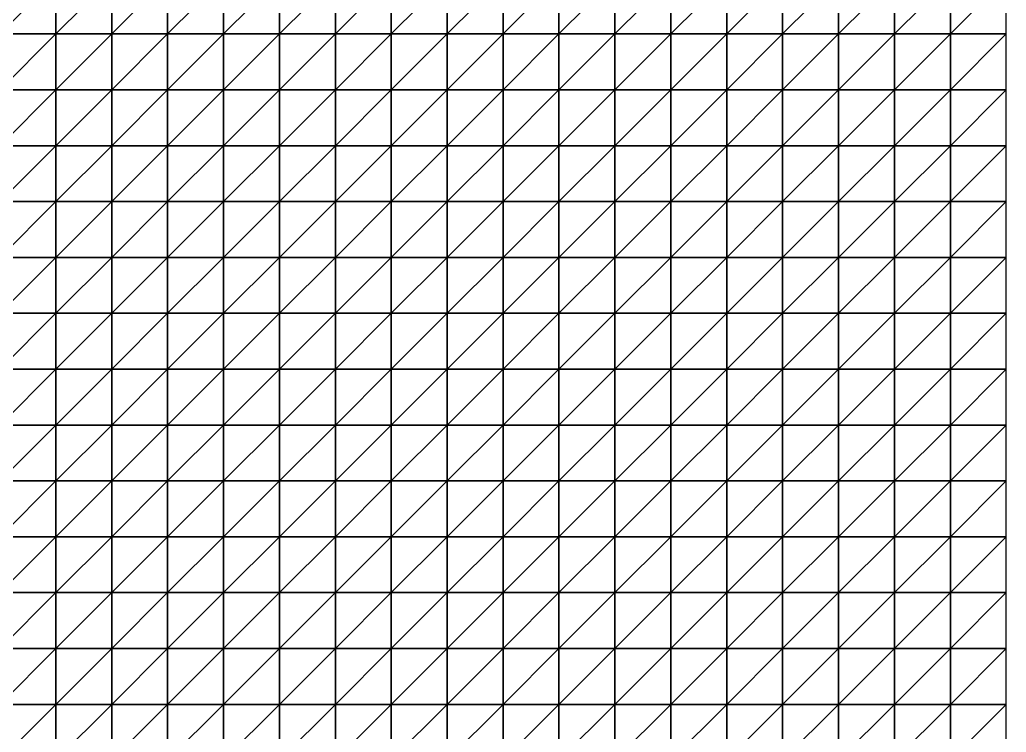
# Model space of a CAD drawing. Extents: x 504700 to 505400, y 9011750 to 9012250.
# Drawn here: x 505223.5 to 505400, y 9011995 to 9012122.6 of the extents above; entities that cross this region are included whole.
import ezdxf

# ---------------------------------------------------------------- set-up
doc = ezdxf.new("R2010")
doc.units = 0

msp = doc.modelspace()

# ---------------------------------------------------------------- linework, layer by layer
at = {"layer": 'TOPO_JULI'}
for points in [[(505220, 9012120, 337.77), (505230, 9012120, 338.42), (505230, 9012130, 338.05)], [(505220, 9012120, 337.77), (505230, 9012130, 338.05), (505220, 9012130, 337.4)], [(505230, 9012120, 338.42), (505240, 9012120, 339.12), (505240, 9012130, 338.75)], [(505230, 9012120, 338.42), (505240, 9012130, 338.75), (505230, 9012130, 338.05)], [(505240, 9012120, 339.12), (505250, 9012120, 339.85), (505250, 9012130, 339.48)], [(505240, 9012120, 339.12), (505250, 9012130, 339.48), (505240, 9012130, 338.75)], [(505250, 9012120, 339.85), (505260, 9012120, 340.58), (505260, 9012130, 340.21)], [(505250, 9012120, 339.85), (505260, 9012130, 340.21), (505250, 9012130, 339.48)], [(505260, 9012120, 340.58), (505270, 9012120, 341.29), (505270, 9012130, 340.91)], [(505260, 9012120, 340.58), (505270, 9012130, 340.91), (505260, 9012130, 340.21)], [(505270, 9012120, 341.29), (505280, 9012120, 341.93), (505280, 9012130, 341.56)], [(505270, 9012120, 341.29), (505280, 9012130, 341.56), (505270, 9012130, 340.91)], [(505280, 9012120, 341.93), (505290, 9012120, 342.52), (505290, 9012130, 342.15)], [(505280, 9012120, 341.93), (505290, 9012130, 342.15), (505280, 9012130, 341.56)], [(505290, 9012120, 342.52), (505300, 9012120, 343), (505300, 9012130, 342.63)], [(505290, 9012120, 342.52), (505300, 9012130, 342.63), (505290, 9012130, 342.15)], [(505300, 9012120, 343), (505310, 9012120, 343.38), (505310, 9012130, 343.02)], [(505300, 9012120, 343), (505310, 9012130, 343.02), (505300, 9012130, 342.63)], [(505310, 9012120, 343.38), (505320, 9012120, 343.63), (505320, 9012130, 343.28)], [(505310, 9012120, 343.38), (505320, 9012130, 343.28), (505310, 9012130, 343.02)], [(505320, 9012120, 343.63), (505330, 9012120, 343.77), (505330, 9012130, 343.42)], [(505320, 9012120, 343.63), (505330, 9012130, 343.42), (505320, 9012130, 343.28)], [(505330, 9012120, 343.77), (505340, 9012120, 343.78), (505340, 9012130, 343.43)], [(505330, 9012120, 343.77), (505340, 9012130, 343.43), (505330, 9012130, 343.42)], [(505340, 9012120, 343.78), (505350, 9012120, 343.69), (505350, 9012130, 343.35)], [(505340, 9012120, 343.78), (505350, 9012130, 343.35), (505340, 9012130, 343.43)], [(505350, 9012120, 343.69), (505360, 9012120, 343.48), (505360, 9012130, 343.15)], [(505350, 9012120, 343.69), (505360, 9012130, 343.15), (505350, 9012130, 343.35)], [(505360, 9012120, 343.48), (505370, 9012120, 343.21), (505370, 9012130, 342.89)], [(505360, 9012120, 343.48), (505370, 9012130, 342.89), (505360, 9012130, 343.15)], [(505370, 9012120, 343.21), (505380, 9012120, 342.88), (505380, 9012130, 342.56)], [(505370, 9012120, 343.21), (505380, 9012130, 342.56), (505370, 9012130, 342.89)], [(505380, 9012120, 342.88), (505390, 9012120, 342.52), (505390, 9012130, 342.21)], [(505380, 9012120, 342.88), (505390, 9012130, 342.21), (505380, 9012130, 342.56)], [(505390, 9012120, 342.52), (505400, 9012120, 342.15), (505400, 9012130, 341.86)], [(505390, 9012120, 342.52), (505400, 9012130, 341.86), (505390, 9012130, 342.21)], [(505220, 9012110, 338.12), (505230, 9012110, 338.78), (505230, 9012120, 338.42)], [(505220, 9012110, 338.12), (505230, 9012120, 338.42), (505220, 9012120, 337.77)], [(505230, 9012110, 338.78), (505240, 9012110, 339.48), (505240, 9012120, 339.12)], [(505230, 9012110, 338.78), (505240, 9012120, 339.12), (505230, 9012120, 338.42)], [(505240, 9012110, 339.48), (505250, 9012110, 340.21), (505250, 9012120, 339.85)], [(505240, 9012110, 339.48), (505250, 9012120, 339.85), (505240, 9012120, 339.12)], [(505250, 9012110, 340.21), (505260, 9012110, 340.94), (505260, 9012120, 340.58)], [(505250, 9012110, 340.21), (505260, 9012120, 340.58), (505250, 9012120, 339.85)], [(505260, 9012110, 340.94), (505270, 9012110, 341.64), (505270, 9012120, 341.29)], [(505260, 9012110, 340.94), (505270, 9012120, 341.29), (505260, 9012120, 340.58)], [(505270, 9012110, 341.64), (505280, 9012110, 342.29), (505280, 9012120, 341.93)], [(505270, 9012110, 341.64), (505280, 9012120, 341.93), (505270, 9012120, 341.29)], [(505280, 9012110, 342.29), (505290, 9012110, 342.87), (505290, 9012120, 342.52)], [(505280, 9012110, 342.29), (505290, 9012120, 342.52), (505280, 9012120, 341.93)], [(505290, 9012110, 342.87), (505300, 9012110, 343.35), (505300, 9012120, 343)], [(505290, 9012110, 342.87), (505300, 9012120, 343), (505290, 9012120, 342.52)], [(505300, 9012110, 343.35), (505310, 9012110, 343.73), (505310, 9012120, 343.38)], [(505300, 9012110, 343.35), (505310, 9012120, 343.38), (505300, 9012120, 343)], [(505310, 9012110, 343.73), (505320, 9012110, 343.97), (505320, 9012120, 343.63)], [(505310, 9012110, 343.73), (505320, 9012120, 343.63), (505310, 9012120, 343.38)], [(505320, 9012110, 343.97), (505330, 9012110, 344.11), (505330, 9012120, 343.77)], [(505320, 9012110, 343.97), (505330, 9012120, 343.77), (505320, 9012120, 343.63)], [(505330, 9012110, 344.11), (505340, 9012110, 344.11), (505340, 9012120, 343.78)], [(505330, 9012110, 344.11), (505340, 9012120, 343.78), (505330, 9012120, 343.77)], [(505340, 9012110, 344.11), (505350, 9012110, 344.01), (505350, 9012120, 343.69)], [(505340, 9012110, 344.11), (505350, 9012120, 343.69), (505340, 9012120, 343.78)], [(505350, 9012110, 344.01), (505360, 9012110, 343.8), (505360, 9012120, 343.48)], [(505350, 9012110, 344.01), (505360, 9012120, 343.48), (505350, 9012120, 343.69)], [(505360, 9012110, 343.8), (505370, 9012110, 343.52), (505370, 9012120, 343.21)], [(505360, 9012110, 343.8), (505370, 9012120, 343.21), (505360, 9012120, 343.48)], [(505370, 9012110, 343.52), (505380, 9012110, 343.18), (505380, 9012120, 342.88)], [(505370, 9012110, 343.52), (505380, 9012120, 342.88), (505370, 9012120, 343.21)], [(505380, 9012110, 343.18), (505390, 9012110, 342.81), (505390, 9012120, 342.52)], [(505380, 9012110, 343.18), (505390, 9012120, 342.52), (505380, 9012120, 342.88)], [(505390, 9012110, 342.81), (505400, 9012110, 342.44), (505400, 9012120, 342.15)], [(505390, 9012110, 342.81), (505400, 9012120, 342.15), (505390, 9012120, 342.52)], [(505220, 9012100, 338.46), (505230, 9012100, 339.12), (505230, 9012110, 338.78)], [(505220, 9012100, 338.46), (505230, 9012110, 338.78), (505220, 9012110, 338.12)], [(505230, 9012100, 339.12), (505240, 9012100, 339.83), (505240, 9012110, 339.48)], [(505230, 9012100, 339.12), (505240, 9012110, 339.48), (505230, 9012110, 338.78)], [(505240, 9012100, 339.83), (505250, 9012100, 340.55), (505250, 9012110, 340.21)], [(505240, 9012100, 339.83), (505250, 9012110, 340.21), (505240, 9012110, 339.48)], [(505250, 9012100, 340.55), (505260, 9012100, 341.28), (505260, 9012110, 340.94)], [(505250, 9012100, 340.55), (505260, 9012110, 340.94), (505250, 9012110, 340.21)], [(505260, 9012100, 341.28), (505270, 9012100, 341.99), (505270, 9012110, 341.64)], [(505260, 9012100, 341.28), (505270, 9012110, 341.64), (505260, 9012110, 340.94)], [(505270, 9012100, 341.99), (505280, 9012100, 342.63), (505280, 9012110, 342.29)], [(505270, 9012100, 341.99), (505280, 9012110, 342.29), (505270, 9012110, 341.64)], [(505280, 9012100, 342.63), (505290, 9012100, 343.22), (505290, 9012110, 342.87)], [(505280, 9012100, 342.63), (505290, 9012110, 342.87), (505280, 9012110, 342.29)], [(505290, 9012100, 343.22), (505300, 9012100, 343.69), (505300, 9012110, 343.35)], [(505290, 9012100, 343.22), (505300, 9012110, 343.35), (505290, 9012110, 342.87)], [(505300, 9012100, 343.69), (505310, 9012100, 344.07), (505310, 9012110, 343.73)], [(505300, 9012100, 343.69), (505310, 9012110, 343.73), (505300, 9012110, 343.35)], [(505310, 9012100, 344.07), (505320, 9012100, 344.3), (505320, 9012110, 343.97)], [(505310, 9012100, 344.07), (505320, 9012110, 343.97), (505310, 9012110, 343.73)], [(505320, 9012100, 344.3), (505330, 9012100, 344.44), (505330, 9012110, 344.11)], [(505320, 9012100, 344.3), (505330, 9012110, 344.11), (505320, 9012110, 343.97)], [(505330, 9012100, 344.44), (505340, 9012100, 344.43), (505340, 9012110, 344.11)], [(505330, 9012100, 344.44), (505340, 9012110, 344.11), (505330, 9012110, 344.11)], [(505340, 9012100, 344.43), (505350, 9012100, 344.33), (505350, 9012110, 344.01)], [(505340, 9012100, 344.43), (505350, 9012110, 344.01), (505340, 9012110, 344.11)], [(505350, 9012100, 344.33), (505360, 9012100, 344.11), (505360, 9012110, 343.8)], [(505350, 9012100, 344.33), (505360, 9012110, 343.8), (505350, 9012110, 344.01)], [(505360, 9012100, 344.11), (505370, 9012100, 343.83), (505370, 9012110, 343.52)], [(505360, 9012100, 344.11), (505370, 9012110, 343.52), (505360, 9012110, 343.8)], [(505370, 9012100, 343.83), (505380, 9012100, 343.47), (505380, 9012110, 343.18)], [(505370, 9012100, 343.83), (505380, 9012110, 343.18), (505370, 9012110, 343.52)], [(505380, 9012100, 343.47), (505390, 9012100, 343.1), (505390, 9012110, 342.81)], [(505380, 9012100, 343.47), (505390, 9012110, 342.81), (505380, 9012110, 343.18)], [(505390, 9012100, 343.1), (505400, 9012100, 342.72), (505400, 9012110, 342.44)], [(505390, 9012100, 343.1), (505400, 9012110, 342.44), (505390, 9012110, 342.81)], [(505220, 9012090, 338.79), (505230, 9012090, 339.45), (505230, 9012100, 339.12)], [(505220, 9012090, 338.79), (505230, 9012100, 339.12), (505220, 9012100, 338.46)], [(505230, 9012090, 339.45), (505240, 9012090, 340.16), (505240, 9012100, 339.83)], [(505230, 9012090, 339.45), (505240, 9012100, 339.83), (505230, 9012100, 339.12)], [(505240, 9012090, 340.16), (505250, 9012090, 340.89), (505250, 9012100, 340.55)], [(505240, 9012090, 340.16), (505250, 9012100, 340.55), (505240, 9012100, 339.83)], [(505250, 9012090, 340.89), (505260, 9012090, 341.61), (505260, 9012100, 341.28)], [(505250, 9012090, 340.89), (505260, 9012100, 341.28), (505250, 9012100, 340.55)], [(505260, 9012090, 341.61), (505270, 9012090, 342.32), (505270, 9012100, 341.99)], [(505260, 9012090, 341.61), (505270, 9012100, 341.99), (505260, 9012100, 341.28)], [(505270, 9012090, 342.32), (505280, 9012090, 342.96), (505280, 9012100, 342.63)], [(505270, 9012090, 342.32), (505280, 9012100, 342.63), (505270, 9012100, 341.99)], [(505280, 9012090, 342.96), (505290, 9012090, 343.54), (505290, 9012100, 343.22)], [(505280, 9012090, 342.96), (505290, 9012100, 343.22), (505280, 9012100, 342.63)], [(505290, 9012090, 343.54), (505300, 9012090, 344.01), (505300, 9012100, 343.69)], [(505290, 9012090, 343.54), (505300, 9012100, 343.69), (505290, 9012100, 343.22)], [(505300, 9012090, 344.01), (505310, 9012090, 344.39), (505310, 9012100, 344.07)], [(505300, 9012090, 344.01), (505310, 9012100, 344.07), (505300, 9012100, 343.69)], [(505310, 9012090, 344.39), (505320, 9012090, 344.62), (505320, 9012100, 344.3)], [(505310, 9012090, 344.39), (505320, 9012100, 344.3), (505310, 9012100, 344.07)], [(505320, 9012090, 344.62), (505330, 9012090, 344.75), (505330, 9012100, 344.44)], [(505320, 9012090, 344.62), (505330, 9012100, 344.44), (505320, 9012100, 344.3)], [(505330, 9012090, 344.75), (505340, 9012090, 344.74), (505340, 9012100, 344.43)], [(505330, 9012090, 344.75), (505340, 9012100, 344.43), (505330, 9012100, 344.44)], [(505340, 9012090, 344.74), (505350, 9012090, 344.63), (505350, 9012100, 344.33)], [(505340, 9012090, 344.74), (505350, 9012100, 344.33), (505340, 9012100, 344.43)], [(505350, 9012090, 344.63), (505360, 9012090, 344.41), (505360, 9012100, 344.11)], [(505350, 9012090, 344.63), (505360, 9012100, 344.11), (505350, 9012100, 344.33)], [(505360, 9012090, 344.41), (505370, 9012090, 344.12), (505370, 9012100, 343.83)], [(505360, 9012090, 344.41), (505370, 9012100, 343.83), (505360, 9012100, 344.11)], [(505370, 9012090, 344.12), (505380, 9012090, 343.76), (505380, 9012100, 343.47)], [(505370, 9012090, 344.12), (505380, 9012100, 343.47), (505370, 9012100, 343.83)], [(505380, 9012090, 343.76), (505390, 9012090, 343.38), (505390, 9012100, 343.1)], [(505380, 9012090, 343.76), (505390, 9012100, 343.1), (505380, 9012100, 343.47)], [(505390, 9012090, 343.38), (505400, 9012090, 342.99), (505400, 9012100, 342.72)], [(505390, 9012090, 343.38), (505400, 9012100, 342.72), (505390, 9012100, 343.1)], [(505220, 9012080, 339.11), (505230, 9012080, 339.76), (505230, 9012090, 339.45)], [(505220, 9012080, 339.11), (505230, 9012090, 339.45), (505220, 9012090, 338.79)], [(505230, 9012080, 339.76), (505240, 9012080, 340.47), (505240, 9012090, 340.16)], [(505230, 9012080, 339.76), (505240, 9012090, 340.16), (505230, 9012090, 339.45)], [(505240, 9012080, 340.47), (505250, 9012080, 341.2), (505250, 9012090, 340.89)], [(505240, 9012080, 340.47), (505250, 9012090, 340.89), (505240, 9012090, 340.16)], [(505250, 9012080, 341.2), (505260, 9012080, 341.93), (505260, 9012090, 341.61)], [(505250, 9012080, 341.2), (505260, 9012090, 341.61), (505250, 9012090, 340.89)], [(505260, 9012080, 341.93), (505270, 9012080, 342.63), (505270, 9012090, 342.32)], [(505260, 9012080, 341.93), (505270, 9012090, 342.32), (505260, 9012090, 341.61)], [(505270, 9012080, 342.63), (505280, 9012080, 343.28), (505280, 9012090, 342.96)], [(505270, 9012080, 342.63), (505280, 9012090, 342.96), (505270, 9012090, 342.32)], [(505280, 9012080, 343.28), (505290, 9012080, 343.86), (505290, 9012090, 343.54)], [(505280, 9012080, 343.28), (505290, 9012090, 343.54), (505280, 9012090, 342.96)], [(505290, 9012080, 343.86), (505300, 9012080, 344.32), (505300, 9012090, 344.01)], [(505290, 9012080, 343.86), (505300, 9012090, 344.01), (505290, 9012090, 343.54)], [(505300, 9012080, 344.32), (505310, 9012080, 344.69), (505310, 9012090, 344.39)], [(505300, 9012080, 344.32), (505310, 9012090, 344.39), (505300, 9012090, 344.01)], [(505310, 9012080, 344.69), (505320, 9012080, 344.93), (505320, 9012090, 344.62)], [(505310, 9012080, 344.69), (505320, 9012090, 344.62), (505310, 9012090, 344.39)], [(505320, 9012080, 344.93), (505330, 9012080, 345.05), (505330, 9012090, 344.75)], [(505320, 9012080, 344.93), (505330, 9012090, 344.75), (505320, 9012090, 344.62)], [(505330, 9012080, 345.05), (505340, 9012080, 345.04), (505340, 9012090, 344.74)], [(505330, 9012080, 345.05), (505340, 9012090, 344.74), (505330, 9012090, 344.75)], [(505340, 9012080, 345.04), (505350, 9012080, 344.92), (505350, 9012090, 344.63)], [(505340, 9012080, 345.04), (505350, 9012090, 344.63), (505340, 9012090, 344.74)], [(505350, 9012080, 344.92), (505360, 9012080, 344.69), (505360, 9012090, 344.41)], [(505350, 9012080, 344.92), (505360, 9012090, 344.41), (505350, 9012090, 344.63)], [(505360, 9012080, 344.69), (505370, 9012080, 344.4), (505370, 9012090, 344.12)], [(505360, 9012080, 344.69), (505370, 9012090, 344.12), (505360, 9012090, 344.41)], [(505370, 9012080, 344.4), (505380, 9012080, 344.04), (505380, 9012090, 343.76)], [(505370, 9012080, 344.4), (505380, 9012090, 343.76), (505370, 9012090, 344.12)], [(505380, 9012080, 344.04), (505390, 9012080, 343.65), (505390, 9012090, 343.38)], [(505380, 9012080, 344.04), (505390, 9012090, 343.38), (505380, 9012090, 343.76)], [(505390, 9012080, 343.65), (505400, 9012080, 343.25), (505400, 9012090, 342.99)], [(505390, 9012080, 343.65), (505400, 9012090, 342.99), (505390, 9012090, 343.38)], [(505220, 9012070, 339.41), (505230, 9012070, 340.07), (505230, 9012080, 339.76)], [(505220, 9012070, 339.41), (505230, 9012080, 339.76), (505220, 9012080, 339.11)], [(505230, 9012070, 340.07), (505240, 9012070, 340.78), (505240, 9012080, 340.47)], [(505230, 9012070, 340.07), (505240, 9012080, 340.47), (505230, 9012080, 339.76)], [(505240, 9012070, 340.78), (505250, 9012070, 341.5), (505250, 9012080, 341.2)], [(505240, 9012070, 340.78), (505250, 9012080, 341.2), (505240, 9012080, 340.47)], [(505250, 9012070, 341.5), (505260, 9012070, 342.23), (505260, 9012080, 341.93)], [(505250, 9012070, 341.5), (505260, 9012080, 341.93), (505250, 9012080, 341.2)], [(505260, 9012070, 342.23), (505270, 9012070, 342.93), (505270, 9012080, 342.63)], [(505260, 9012070, 342.23), (505270, 9012080, 342.63), (505260, 9012080, 341.93)], [(505270, 9012070, 342.93), (505280, 9012070, 343.58), (505280, 9012080, 343.28)], [(505270, 9012070, 342.93), (505280, 9012080, 343.28), (505270, 9012080, 342.63)], [(505280, 9012070, 343.58), (505290, 9012070, 344.15), (505290, 9012080, 343.86)], [(505280, 9012070, 343.58), (505290, 9012080, 343.86), (505280, 9012080, 343.28)], [(505290, 9012070, 344.15), (505300, 9012070, 344.62), (505300, 9012080, 344.32)], [(505290, 9012070, 344.15), (505300, 9012080, 344.32), (505290, 9012080, 343.86)], [(505300, 9012070, 344.62), (505310, 9012070, 344.99), (505310, 9012080, 344.69)], [(505300, 9012070, 344.62), (505310, 9012080, 344.69), (505300, 9012080, 344.32)], [(505310, 9012070, 344.99), (505320, 9012070, 345.22), (505320, 9012080, 344.93)], [(505310, 9012070, 344.99), (505320, 9012080, 344.93), (505310, 9012080, 344.69)], [(505320, 9012070, 345.22), (505330, 9012070, 345.34), (505330, 9012080, 345.05)], [(505320, 9012070, 345.22), (505330, 9012080, 345.05), (505320, 9012080, 344.93)], [(505330, 9012070, 345.34), (505340, 9012070, 345.32), (505340, 9012080, 345.04)], [(505330, 9012070, 345.34), (505340, 9012080, 345.04), (505330, 9012080, 345.05)], [(505340, 9012070, 345.32), (505350, 9012070, 345.2), (505350, 9012080, 344.92)], [(505340, 9012070, 345.32), (505350, 9012080, 344.92), (505340, 9012080, 345.04)], [(505350, 9012070, 345.2), (505360, 9012070, 344.97), (505360, 9012080, 344.69)], [(505350, 9012070, 345.2), (505360, 9012080, 344.69), (505350, 9012080, 344.92)], [(505360, 9012070, 344.97), (505370, 9012070, 344.67), (505370, 9012080, 344.4)], [(505360, 9012070, 344.97), (505370, 9012080, 344.4), (505360, 9012080, 344.69)], [(505370, 9012070, 344.67), (505380, 9012070, 344.3), (505380, 9012080, 344.04)], [(505370, 9012070, 344.67), (505380, 9012080, 344.04), (505370, 9012080, 344.4)], [(505380, 9012070, 344.3), (505390, 9012070, 343.91), (505390, 9012080, 343.65)], [(505380, 9012070, 344.3), (505390, 9012080, 343.65), (505380, 9012080, 344.04)], [(505390, 9012070, 343.91), (505400, 9012070, 343.5), (505400, 9012080, 343.25)], [(505390, 9012070, 343.91), (505400, 9012080, 343.25), (505390, 9012080, 343.65)], [(505220, 9012060, 339.69), (505230, 9012060, 340.35), (505230, 9012070, 340.07)], [(505220, 9012060, 339.69), (505230, 9012070, 340.07), (505220, 9012070, 339.41)], [(505230, 9012060, 340.35), (505240, 9012060, 341.06), (505240, 9012070, 340.78)], [(505230, 9012060, 340.35), (505240, 9012070, 340.78), (505230, 9012070, 340.07)], [(505240, 9012060, 341.06), (505250, 9012060, 341.79), (505250, 9012070, 341.5)], [(505240, 9012060, 341.06), (505250, 9012070, 341.5), (505240, 9012070, 340.78)], [(505250, 9012060, 341.79), (505260, 9012060, 342.52), (505260, 9012070, 342.23)], [(505250, 9012060, 341.79), (505260, 9012070, 342.23), (505250, 9012070, 341.5)], [(505260, 9012060, 342.52), (505270, 9012060, 343.22), (505270, 9012070, 342.93)], [(505260, 9012060, 342.52), (505270, 9012070, 342.93), (505260, 9012070, 342.23)], [(505270, 9012060, 343.22), (505280, 9012060, 343.86), (505280, 9012070, 343.58)], [(505270, 9012060, 343.22), (505280, 9012070, 343.58), (505270, 9012070, 342.93)], [(505280, 9012060, 343.86), (505290, 9012060, 344.44), (505290, 9012070, 344.15)], [(505280, 9012060, 343.86), (505290, 9012070, 344.15), (505280, 9012070, 343.58)], [(505290, 9012060, 344.44), (505300, 9012060, 344.9), (505300, 9012070, 344.62)], [(505290, 9012060, 344.44), (505300, 9012070, 344.62), (505290, 9012070, 344.15)], [(505300, 9012060, 344.9), (505310, 9012060, 345.27), (505310, 9012070, 344.99)], [(505300, 9012060, 344.9), (505310, 9012070, 344.99), (505300, 9012070, 344.62)], [(505310, 9012060, 345.27), (505320, 9012060, 345.49), (505320, 9012070, 345.22)], [(505310, 9012060, 345.27), (505320, 9012070, 345.22), (505310, 9012070, 344.99)], [(505320, 9012060, 345.49), (505330, 9012060, 345.61), (505330, 9012070, 345.34)], [(505320, 9012060, 345.49), (505330, 9012070, 345.34), (505320, 9012070, 345.22)], [(505330, 9012060, 345.61), (505340, 9012060, 345.59), (505340, 9012070, 345.32)], [(505330, 9012060, 345.61), (505340, 9012070, 345.32), (505330, 9012070, 345.34)], [(505340, 9012060, 345.59), (505350, 9012060, 345.47), (505350, 9012070, 345.2)], [(505340, 9012060, 345.59), (505350, 9012070, 345.2), (505340, 9012070, 345.32)], [(505350, 9012060, 345.47), (505360, 9012060, 345.23), (505360, 9012070, 344.97)], [(505350, 9012060, 345.47), (505360, 9012070, 344.97), (505350, 9012070, 345.2)], [(505360, 9012060, 345.23), (505370, 9012060, 344.93), (505370, 9012070, 344.67)], [(505360, 9012060, 345.23), (505370, 9012070, 344.67), (505360, 9012070, 344.97)], [(505370, 9012060, 344.93), (505380, 9012060, 344.55), (505380, 9012070, 344.3)], [(505370, 9012060, 344.93), (505380, 9012070, 344.3), (505370, 9012070, 344.67)], [(505380, 9012060, 344.55), (505390, 9012060, 344.15), (505390, 9012070, 343.91)], [(505380, 9012060, 344.55), (505390, 9012070, 343.91), (505380, 9012070, 344.3)], [(505390, 9012060, 344.15), (505400, 9012060, 343.75), (505400, 9012070, 343.5)], [(505390, 9012060, 344.15), (505400, 9012070, 343.5), (505390, 9012070, 343.91)], [(505220, 9012050, 339.96), (505230, 9012050, 340.62), (505230, 9012060, 340.35)], [(505220, 9012050, 339.96), (505230, 9012060, 340.35), (505220, 9012060, 339.69)], [(505230, 9012050, 340.62), (505240, 9012050, 341.33), (505240, 9012060, 341.06)], [(505230, 9012050, 340.62), (505240, 9012060, 341.06), (505230, 9012060, 340.35)], [(505240, 9012050, 341.33), (505250, 9012050, 342.06), (505250, 9012060, 341.79)], [(505240, 9012050, 341.33), (505250, 9012060, 341.79), (505240, 9012060, 341.06)], [(505250, 9012050, 342.06), (505260, 9012050, 342.79), (505260, 9012060, 342.52)], [(505250, 9012050, 342.06), (505260, 9012060, 342.52), (505250, 9012060, 341.79)], [(505260, 9012050, 342.79), (505270, 9012050, 343.49), (505270, 9012060, 343.22)], [(505260, 9012050, 342.79), (505270, 9012060, 343.22), (505260, 9012060, 342.52)], [(505270, 9012050, 343.49), (505280, 9012050, 344.13), (505280, 9012060, 343.86)], [(505270, 9012050, 343.49), (505280, 9012060, 343.86), (505270, 9012060, 343.22)], [(505280, 9012050, 344.13), (505290, 9012050, 344.7), (505290, 9012060, 344.44)], [(505280, 9012050, 344.13), (505290, 9012060, 344.44), (505280, 9012060, 343.86)], [(505290, 9012050, 344.7), (505300, 9012050, 345.16), (505300, 9012060, 344.9)], [(505290, 9012050, 344.7), (505300, 9012060, 344.9), (505290, 9012060, 344.44)], [(505300, 9012050, 345.16), (505310, 9012050, 345.53), (505310, 9012060, 345.27)], [(505300, 9012050, 345.16), (505310, 9012060, 345.27), (505300, 9012060, 344.9)], [(505310, 9012050, 345.53), (505320, 9012050, 345.76), (505320, 9012060, 345.49)], [(505310, 9012050, 345.53), (505320, 9012060, 345.49), (505310, 9012060, 345.27)], [(505320, 9012050, 345.76), (505330, 9012050, 345.87), (505330, 9012060, 345.61)], [(505320, 9012050, 345.76), (505330, 9012060, 345.61), (505320, 9012060, 345.49)], [(505330, 9012050, 345.87), (505340, 9012050, 345.85), (505340, 9012060, 345.59)], [(505330, 9012050, 345.87), (505340, 9012060, 345.59), (505330, 9012060, 345.61)], [(505340, 9012050, 345.85), (505350, 9012050, 345.72), (505350, 9012060, 345.47)], [(505340, 9012050, 345.85), (505350, 9012060, 345.47), (505340, 9012060, 345.59)], [(505350, 9012050, 345.72), (505360, 9012050, 345.48), (505360, 9012060, 345.23)], [(505350, 9012050, 345.72), (505360, 9012060, 345.23), (505350, 9012060, 345.47)], [(505360, 9012050, 345.48), (505370, 9012050, 345.17), (505370, 9012060, 344.93)], [(505360, 9012050, 345.48), (505370, 9012060, 344.93), (505360, 9012060, 345.23)], [(505370, 9012050, 345.17), (505380, 9012050, 344.8), (505380, 9012060, 344.55)], [(505370, 9012050, 345.17), (505380, 9012060, 344.55), (505370, 9012060, 344.93)], [(505380, 9012050, 344.8), (505390, 9012050, 344.39), (505390, 9012060, 344.15)], [(505380, 9012050, 344.8), (505390, 9012060, 344.15), (505380, 9012060, 344.55)], [(505390, 9012050, 344.39), (505400, 9012050, 343.98), (505400, 9012060, 343.75)], [(505390, 9012050, 344.39), (505400, 9012060, 343.75), (505390, 9012060, 344.15)], [(505220, 9012040, 340.21), (505230, 9012040, 340.87), (505230, 9012050, 340.62)], [(505220, 9012040, 340.21), (505230, 9012050, 340.62), (505220, 9012050, 339.96)], [(505230, 9012040, 340.87), (505240, 9012040, 341.58), (505240, 9012050, 341.33)], [(505230, 9012040, 340.87), (505240, 9012050, 341.33), (505230, 9012050, 340.62)], [(505240, 9012040, 341.58), (505250, 9012040, 342.32), (505250, 9012050, 342.06)], [(505240, 9012040, 341.58), (505250, 9012050, 342.06), (505240, 9012050, 341.33)], [(505250, 9012040, 342.32), (505260, 9012040, 343.04), (505260, 9012050, 342.79)], [(505250, 9012040, 342.32), (505260, 9012050, 342.79), (505250, 9012050, 342.06)], [(505260, 9012040, 343.04), (505270, 9012040, 343.74), (505270, 9012050, 343.49)], [(505260, 9012040, 343.04), (505270, 9012050, 343.49), (505260, 9012050, 342.79)], [(505270, 9012040, 343.74), (505280, 9012040, 344.38), (505280, 9012050, 344.13)], [(505270, 9012040, 343.74), (505280, 9012050, 344.13), (505270, 9012050, 343.49)], [(505280, 9012040, 344.38), (505290, 9012040, 344.96), (505290, 9012050, 344.7)], [(505280, 9012040, 344.38), (505290, 9012050, 344.7), (505280, 9012050, 344.13)], [(505290, 9012040, 344.96), (505300, 9012040, 345.41), (505300, 9012050, 345.16)], [(505290, 9012040, 344.96), (505300, 9012050, 345.16), (505290, 9012050, 344.7)], [(505300, 9012040, 345.41), (505310, 9012040, 345.78), (505310, 9012050, 345.53)], [(505300, 9012040, 345.41), (505310, 9012050, 345.53), (505300, 9012050, 345.16)], [(505310, 9012040, 345.78), (505320, 9012040, 346), (505320, 9012050, 345.76)], [(505310, 9012040, 345.78), (505320, 9012050, 345.76), (505310, 9012050, 345.53)], [(505320, 9012040, 346), (505330, 9012040, 346.12), (505330, 9012050, 345.87)], [(505320, 9012040, 346), (505330, 9012050, 345.87), (505320, 9012050, 345.76)], [(505330, 9012040, 346.12), (505340, 9012040, 346.09), (505340, 9012050, 345.85)], [(505330, 9012040, 346.12), (505340, 9012050, 345.85), (505330, 9012050, 345.87)], [(505340, 9012040, 346.09), (505350, 9012040, 345.96), (505350, 9012050, 345.72)], [(505340, 9012040, 346.09), (505350, 9012050, 345.72), (505340, 9012050, 345.85)], [(505350, 9012040, 345.96), (505360, 9012040, 345.72), (505360, 9012050, 345.48)], [(505350, 9012040, 345.96), (505360, 9012050, 345.48), (505350, 9012050, 345.72)], [(505360, 9012040, 345.72), (505370, 9012040, 345.41), (505370, 9012050, 345.17)], [(505360, 9012040, 345.72), (505370, 9012050, 345.17), (505360, 9012050, 345.48)], [(505370, 9012040, 345.41), (505380, 9012040, 345.03), (505380, 9012050, 344.8)], [(505370, 9012040, 345.41), (505380, 9012050, 344.8), (505370, 9012050, 345.17)], [(505380, 9012040, 345.03), (505390, 9012040, 344.62), (505390, 9012050, 344.39)], [(505380, 9012040, 345.03), (505390, 9012050, 344.39), (505380, 9012050, 344.8)], [(505390, 9012040, 344.62), (505400, 9012040, 344.21), (505400, 9012050, 343.98)], [(505390, 9012040, 344.62), (505400, 9012050, 343.98), (505390, 9012050, 344.39)], [(505220, 9012030, 340.45), (505230, 9012030, 341.11), (505230, 9012040, 340.87)], [(505220, 9012030, 340.45), (505230, 9012040, 340.87), (505220, 9012040, 340.21)], [(505230, 9012030, 341.11), (505240, 9012030, 341.82), (505240, 9012040, 341.58)], [(505230, 9012030, 341.11), (505240, 9012040, 341.58), (505230, 9012040, 340.87)], [(505240, 9012030, 341.82), (505250, 9012030, 342.55), (505250, 9012040, 342.32)], [(505240, 9012030, 341.82), (505250, 9012040, 342.32), (505240, 9012040, 341.58)], [(505250, 9012030, 342.55), (505260, 9012030, 343.28), (505260, 9012040, 343.04)], [(505250, 9012030, 342.55), (505260, 9012040, 343.04), (505250, 9012040, 342.32)], [(505260, 9012030, 343.28), (505270, 9012030, 343.98), (505270, 9012040, 343.74)], [(505260, 9012030, 343.28), (505270, 9012040, 343.74), (505260, 9012040, 343.04)], [(505270, 9012030, 343.98), (505280, 9012030, 344.62), (505280, 9012040, 344.38)], [(505270, 9012030, 343.98), (505280, 9012040, 344.38), (505270, 9012040, 343.74)], [(505280, 9012030, 344.62), (505290, 9012030, 345.19), (505290, 9012040, 344.96)], [(505280, 9012030, 344.62), (505290, 9012040, 344.96), (505280, 9012040, 344.38)], [(505290, 9012030, 345.19), (505300, 9012030, 345.65), (505300, 9012040, 345.41)], [(505290, 9012030, 345.19), (505300, 9012040, 345.41), (505290, 9012040, 344.96)], [(505300, 9012030, 345.65), (505310, 9012030, 346.01), (505310, 9012040, 345.78)], [(505300, 9012030, 345.65), (505310, 9012040, 345.78), (505300, 9012040, 345.41)], [(505310, 9012030, 346.01), (505320, 9012030, 346.24), (505320, 9012040, 346)], [(505310, 9012030, 346.01), (505320, 9012040, 346), (505310, 9012040, 345.78)], [(505320, 9012030, 346.24), (505330, 9012030, 346.35), (505330, 9012040, 346.12)], [(505320, 9012030, 346.24), (505330, 9012040, 346.12), (505320, 9012040, 346)], [(505330, 9012030, 346.35), (505340, 9012030, 346.32), (505340, 9012040, 346.09)], [(505330, 9012030, 346.35), (505340, 9012040, 346.09), (505330, 9012040, 346.12)], [(505340, 9012030, 346.32), (505350, 9012030, 346.19), (505350, 9012040, 345.96)], [(505340, 9012030, 346.32), (505350, 9012040, 345.96), (505340, 9012040, 346.09)], [(505350, 9012030, 346.19), (505360, 9012030, 345.94), (505360, 9012040, 345.72)], [(505350, 9012030, 346.19), (505360, 9012040, 345.72), (505350, 9012040, 345.96)], [(505360, 9012030, 345.94), (505370, 9012030, 345.63), (505370, 9012040, 345.41)], [(505360, 9012030, 345.94), (505370, 9012040, 345.41), (505360, 9012040, 345.72)], [(505370, 9012030, 345.63), (505380, 9012030, 345.25), (505380, 9012040, 345.03)], [(505370, 9012030, 345.63), (505380, 9012040, 345.03), (505370, 9012040, 345.41)], [(505380, 9012030, 345.25), (505390, 9012030, 344.84), (505390, 9012040, 344.62)], [(505380, 9012030, 345.25), (505390, 9012040, 344.62), (505380, 9012040, 345.03)], [(505390, 9012030, 344.84), (505400, 9012030, 344.42), (505400, 9012040, 344.21)], [(505390, 9012030, 344.84), (505400, 9012040, 344.21), (505390, 9012040, 344.62)], [(505220, 9012020, 340.67), (505230, 9012020, 341.33), (505230, 9012030, 341.11)], [(505220, 9012020, 340.67), (505230, 9012030, 341.11), (505220, 9012030, 340.45)], [(505230, 9012020, 341.33), (505240, 9012020, 342.04), (505240, 9012030, 341.82)], [(505230, 9012020, 341.33), (505240, 9012030, 341.82), (505230, 9012030, 341.11)], [(505240, 9012020, 342.04), (505250, 9012020, 342.77), (505250, 9012030, 342.55)], [(505240, 9012020, 342.04), (505250, 9012030, 342.55), (505240, 9012030, 341.82)], [(505250, 9012020, 342.77), (505260, 9012020, 343.5), (505260, 9012030, 343.28)], [(505250, 9012020, 342.77), (505260, 9012030, 343.28), (505250, 9012030, 342.55)], [(505260, 9012020, 343.5), (505270, 9012020, 344.2), (505270, 9012030, 343.98)], [(505260, 9012020, 343.5), (505270, 9012030, 343.98), (505260, 9012030, 343.28)], [(505270, 9012020, 344.2), (505280, 9012020, 344.84), (505280, 9012030, 344.62)], [(505270, 9012020, 344.2), (505280, 9012030, 344.62), (505270, 9012030, 343.98)], [(505280, 9012020, 344.84), (505290, 9012020, 345.41), (505290, 9012030, 345.19)], [(505280, 9012020, 344.84), (505290, 9012030, 345.19), (505280, 9012030, 344.62)], [(505290, 9012020, 345.41), (505300, 9012020, 345.87), (505300, 9012030, 345.65)], [(505290, 9012020, 345.41), (505300, 9012030, 345.65), (505290, 9012030, 345.19)], [(505300, 9012020, 345.87), (505310, 9012020, 346.23), (505310, 9012030, 346.01)], [(505300, 9012020, 345.87), (505310, 9012030, 346.01), (505300, 9012030, 345.65)], [(505310, 9012020, 346.23), (505320, 9012020, 346.45), (505320, 9012030, 346.24)], [(505310, 9012020, 346.23), (505320, 9012030, 346.24), (505310, 9012030, 346.01)], [(505320, 9012020, 346.45), (505330, 9012020, 346.57), (505330, 9012030, 346.35)], [(505320, 9012020, 346.45), (505330, 9012030, 346.35), (505320, 9012030, 346.24)], [(505330, 9012020, 346.57), (505340, 9012020, 346.53), (505340, 9012030, 346.32)], [(505330, 9012020, 346.57), (505340, 9012030, 346.32), (505330, 9012030, 346.35)], [(505340, 9012020, 346.53), (505350, 9012020, 346.4), (505350, 9012030, 346.19)], [(505340, 9012020, 346.53), (505350, 9012030, 346.19), (505340, 9012030, 346.32)], [(505350, 9012020, 346.4), (505360, 9012020, 346.16), (505360, 9012030, 345.94)], [(505350, 9012020, 346.4), (505360, 9012030, 345.94), (505350, 9012030, 346.19)], [(505360, 9012020, 346.16), (505370, 9012020, 345.84), (505370, 9012030, 345.63)], [(505360, 9012020, 346.16), (505370, 9012030, 345.63), (505360, 9012030, 345.94)], [(505370, 9012020, 345.84), (505380, 9012020, 345.46), (505380, 9012030, 345.25)], [(505370, 9012020, 345.84), (505380, 9012030, 345.25), (505370, 9012030, 345.63)], [(505380, 9012020, 345.46), (505390, 9012020, 345.04), (505390, 9012030, 344.84)], [(505380, 9012020, 345.46), (505390, 9012030, 344.84), (505380, 9012030, 345.25)], [(505390, 9012020, 345.04), (505400, 9012020, 344.62), (505400, 9012030, 344.42)], [(505390, 9012020, 345.04), (505400, 9012030, 344.42), (505390, 9012030, 344.84)], [(505220, 9012010, 340.88), (505230, 9012010, 341.54), (505230, 9012020, 341.33)], [(505220, 9012010, 340.88), (505230, 9012020, 341.33), (505220, 9012020, 340.67)], [(505230, 9012010, 341.54), (505240, 9012010, 342.25), (505240, 9012020, 342.04)], [(505230, 9012010, 341.54), (505240, 9012020, 342.04), (505230, 9012020, 341.33)], [(505240, 9012010, 342.25), (505250, 9012010, 342.98), (505250, 9012020, 342.77)], [(505240, 9012010, 342.25), (505250, 9012020, 342.77), (505240, 9012020, 342.04)], [(505250, 9012010, 342.98), (505260, 9012010, 343.71), (505260, 9012020, 343.5)], [(505250, 9012010, 342.98), (505260, 9012020, 343.5), (505250, 9012020, 342.77)], [(505260, 9012010, 343.71), (505270, 9012010, 344.41), (505270, 9012020, 344.2)], [(505260, 9012010, 343.71), (505270, 9012020, 344.2), (505260, 9012020, 343.5)], [(505270, 9012010, 344.41), (505280, 9012010, 345.04), (505280, 9012020, 344.84)], [(505270, 9012010, 344.41), (505280, 9012020, 344.84), (505270, 9012020, 344.2)], [(505280, 9012010, 345.04), (505290, 9012010, 345.62), (505290, 9012020, 345.41)], [(505280, 9012010, 345.04), (505290, 9012020, 345.41), (505280, 9012020, 344.84)], [(505290, 9012010, 345.62), (505300, 9012010, 346.07), (505300, 9012020, 345.87)], [(505290, 9012010, 345.62), (505300, 9012020, 345.87), (505290, 9012020, 345.41)], [(505300, 9012010, 346.07), (505310, 9012010, 346.44), (505310, 9012020, 346.23)], [(505300, 9012010, 346.07), (505310, 9012020, 346.23), (505300, 9012020, 345.87)], [(505310, 9012010, 346.44), (505320, 9012010, 346.66), (505320, 9012020, 346.45)], [(505310, 9012010, 346.44), (505320, 9012020, 346.45), (505310, 9012020, 346.23)], [(505320, 9012010, 346.66), (505330, 9012010, 346.77), (505330, 9012020, 346.57)], [(505320, 9012010, 346.66), (505330, 9012020, 346.57), (505320, 9012020, 346.45)], [(505330, 9012010, 346.77), (505340, 9012010, 346.73), (505340, 9012020, 346.53)], [(505330, 9012010, 346.77), (505340, 9012020, 346.53), (505330, 9012020, 346.57)], [(505340, 9012010, 346.73), (505350, 9012010, 346.6), (505350, 9012020, 346.4)], [(505340, 9012010, 346.73), (505350, 9012020, 346.4), (505340, 9012020, 346.53)], [(505350, 9012010, 346.6), (505360, 9012010, 346.36), (505360, 9012020, 346.16)], [(505350, 9012010, 346.6), (505360, 9012020, 346.16), (505350, 9012020, 346.4)], [(505360, 9012010, 346.36), (505370, 9012010, 346.04), (505370, 9012020, 345.84)], [(505360, 9012010, 346.36), (505370, 9012020, 345.84), (505360, 9012020, 346.16)], [(505370, 9012010, 346.04), (505380, 9012010, 345.65), (505380, 9012020, 345.46)], [(505370, 9012010, 346.04), (505380, 9012020, 345.46), (505370, 9012020, 345.84)], [(505380, 9012010, 345.65), (505390, 9012010, 345.24), (505390, 9012020, 345.04)], [(505380, 9012010, 345.65), (505390, 9012020, 345.04), (505380, 9012020, 345.46)], [(505390, 9012010, 345.24), (505400, 9012010, 344.82), (505400, 9012020, 344.62)], [(505390, 9012010, 345.24), (505400, 9012020, 344.62), (505390, 9012020, 345.04)], [(505220, 9012000, 341.06), (505230, 9012000, 341.72), (505230, 9012010, 341.54)], [(505220, 9012000, 341.06), (505230, 9012010, 341.54), (505220, 9012010, 340.88)], [(505230, 9012000, 341.72), (505240, 9012000, 342.44), (505240, 9012010, 342.25)], [(505230, 9012000, 341.72), (505240, 9012010, 342.25), (505230, 9012010, 341.54)], [(505240, 9012000, 342.44), (505250, 9012000, 343.17), (505250, 9012010, 342.98)], [(505240, 9012000, 342.44), (505250, 9012010, 342.98), (505240, 9012010, 342.25)], [(505250, 9012000, 343.17), (505260, 9012000, 343.89), (505260, 9012010, 343.71)], [(505250, 9012000, 343.17), (505260, 9012010, 343.71), (505250, 9012010, 342.98)], [(505260, 9012000, 343.89), (505270, 9012000, 344.59), (505270, 9012010, 344.41)], [(505260, 9012000, 343.89), (505270, 9012010, 344.41), (505260, 9012010, 343.71)], [(505270, 9012000, 344.59), (505280, 9012000, 345.23), (505280, 9012010, 345.04)], [(505270, 9012000, 344.59), (505280, 9012010, 345.04), (505270, 9012010, 344.41)], [(505280, 9012000, 345.23), (505290, 9012000, 345.8), (505290, 9012010, 345.62)], [(505280, 9012000, 345.23), (505290, 9012010, 345.62), (505280, 9012010, 345.04)], [(505290, 9012000, 345.8), (505300, 9012000, 346.26), (505300, 9012010, 346.07)], [(505290, 9012000, 345.8), (505300, 9012010, 346.07), (505290, 9012010, 345.62)], [(505300, 9012000, 346.26), (505310, 9012000, 346.62), (505310, 9012010, 346.44)], [(505300, 9012000, 346.26), (505310, 9012010, 346.44), (505300, 9012010, 346.07)], [(505310, 9012000, 346.62), (505320, 9012000, 346.84), (505320, 9012010, 346.66)], [(505310, 9012000, 346.62), (505320, 9012010, 346.66), (505310, 9012010, 346.44)], [(505320, 9012000, 346.84), (505330, 9012000, 346.95), (505330, 9012010, 346.77)], [(505320, 9012000, 346.84), (505330, 9012010, 346.77), (505320, 9012010, 346.66)], [(505330, 9012000, 346.95), (505340, 9012000, 346.92), (505340, 9012010, 346.73)], [(505330, 9012000, 346.95), (505340, 9012010, 346.73), (505330, 9012010, 346.77)], [(505340, 9012000, 346.92), (505350, 9012000, 346.79), (505350, 9012010, 346.6)], [(505340, 9012000, 346.92), (505350, 9012010, 346.6), (505340, 9012010, 346.73)], [(505350, 9012000, 346.79), (505360, 9012000, 346.54), (505360, 9012010, 346.36)], [(505350, 9012000, 346.79), (505360, 9012010, 346.36), (505350, 9012010, 346.6)], [(505360, 9012000, 346.54), (505370, 9012000, 346.22), (505370, 9012010, 346.04)], [(505360, 9012000, 346.54), (505370, 9012010, 346.04), (505360, 9012010, 346.36)], [(505370, 9012000, 346.22), (505380, 9012000, 345.84), (505380, 9012010, 345.65)], [(505370, 9012000, 346.22), (505380, 9012010, 345.65), (505370, 9012010, 346.04)], [(505380, 9012000, 345.84), (505390, 9012000, 345.43), (505390, 9012010, 345.24)], [(505380, 9012000, 345.84), (505390, 9012010, 345.24), (505380, 9012010, 345.65)], [(505390, 9012000, 345.43), (505400, 9012000, 345.01), (505400, 9012010, 344.82)], [(505390, 9012000, 345.43), (505400, 9012010, 344.82), (505390, 9012010, 345.24)], [(505220, 9011990, 341.24), (505230, 9011990, 341.9), (505230, 9012000, 341.72)], [(505220, 9011990, 341.24), (505230, 9012000, 341.72), (505220, 9012000, 341.06)], [(505230, 9011990, 341.9), (505240, 9011990, 342.61), (505240, 9012000, 342.44)], [(505230, 9011990, 341.9), (505240, 9012000, 342.44), (505230, 9012000, 341.72)], [(505240, 9011990, 342.61), (505250, 9011990, 343.34), (505250, 9012000, 343.17)], [(505240, 9011990, 342.61), (505250, 9012000, 343.17), (505240, 9012000, 342.44)], [(505250, 9011990, 343.34), (505260, 9011990, 344.07), (505260, 9012000, 343.89)], [(505250, 9011990, 343.34), (505260, 9012000, 343.89), (505250, 9012000, 343.17)], [(505260, 9011990, 344.07), (505270, 9011990, 344.77), (505270, 9012000, 344.59)], [(505260, 9011990, 344.07), (505270, 9012000, 344.59), (505260, 9012000, 343.89)], [(505270, 9011990, 344.77), (505280, 9011990, 345.4), (505280, 9012000, 345.23)], [(505270, 9011990, 344.77), (505280, 9012000, 345.23), (505270, 9012000, 344.59)], [(505280, 9011990, 345.4), (505290, 9011990, 345.98), (505290, 9012000, 345.8)], [(505280, 9011990, 345.4), (505290, 9012000, 345.8), (505280, 9012000, 345.23)], [(505290, 9011990, 345.98), (505300, 9011990, 346.43), (505300, 9012000, 346.26)], [(505290, 9011990, 345.98), (505300, 9012000, 346.26), (505290, 9012000, 345.8)], [(505300, 9011990, 346.43), (505310, 9011990, 346.8), (505310, 9012000, 346.62)], [(505300, 9011990, 346.43), (505310, 9012000, 346.62), (505300, 9012000, 346.26)], [(505310, 9011990, 346.8), (505320, 9011990, 347.02), (505320, 9012000, 346.84)], [(505310, 9011990, 346.8), (505320, 9012000, 346.84), (505310, 9012000, 346.62)], [(505320, 9011990, 347.02), (505330, 9011990, 347.13), (505330, 9012000, 346.95)], [(505320, 9011990, 347.02), (505330, 9012000, 346.95), (505320, 9012000, 346.84)], [(505330, 9011990, 347.13), (505340, 9011990, 347.09), (505340, 9012000, 346.92)], [(505330, 9011990, 347.13), (505340, 9012000, 346.92), (505330, 9012000, 346.95)], [(505340, 9011990, 347.09), (505350, 9011990, 346.96), (505350, 9012000, 346.79)], [(505340, 9011990, 347.09), (505350, 9012000, 346.79), (505340, 9012000, 346.92)], [(505350, 9011990, 346.96), (505360, 9011990, 346.72), (505360, 9012000, 346.54)], [(505350, 9011990, 346.96), (505360, 9012000, 346.54), (505350, 9012000, 346.79)], [(505360, 9011990, 346.72), (505370, 9011990, 346.4), (505370, 9012000, 346.22)], [(505360, 9011990, 346.72), (505370, 9012000, 346.22), (505360, 9012000, 346.54)], [(505370, 9011990, 346.4), (505380, 9011990, 346.01), (505380, 9012000, 345.84)], [(505370, 9011990, 346.4), (505380, 9012000, 345.84), (505370, 9012000, 346.22)], [(505380, 9011990, 346.01), (505390, 9011990, 345.6), (505390, 9012000, 345.43)], [(505380, 9011990, 346.01), (505390, 9012000, 345.43), (505380, 9012000, 345.84)], [(505390, 9011990, 345.6), (505400, 9011990, 345.18), (505400, 9012000, 345.01)], [(505390, 9011990, 345.6), (505400, 9012000, 345.01), (505390, 9012000, 345.43)]]:
    msp.add_3dface(points, dxfattribs=at)

doc.saveas('drawing.dxf')
